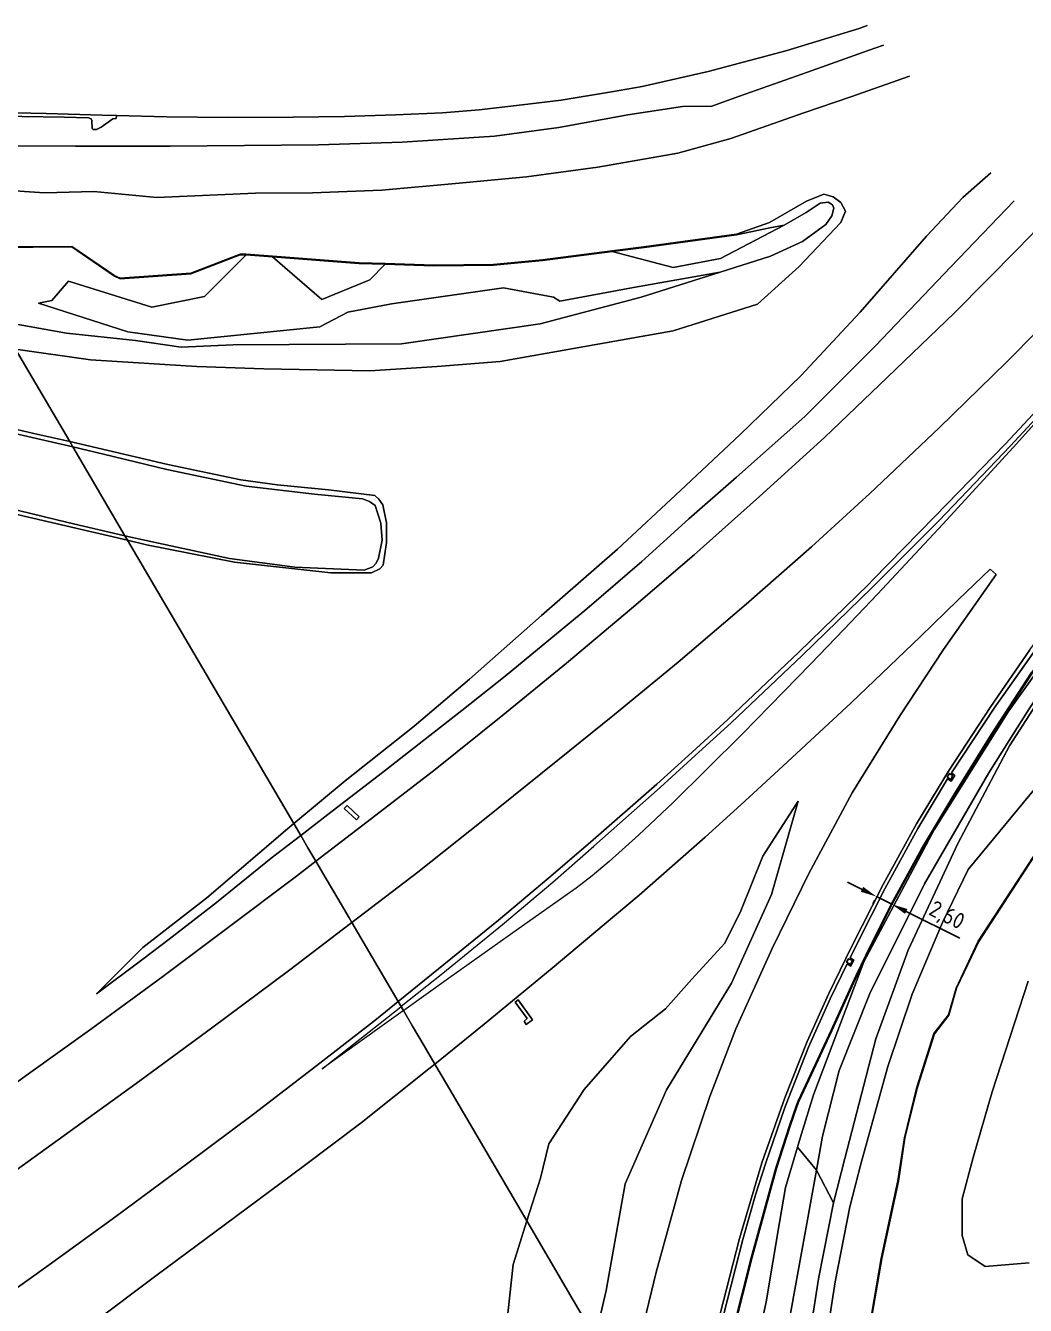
# Model space of a CAD drawing. Header units: metres. Extents: x 112942 to 118371, y 496117 to 499046.
# Drawn here: x 117988.9 to 118142.5, y 496621.1 to 496817.7 of the extents above; entities that cross this region are included whole.
import ezdxf

# ---------------------------------------------------------------- set-up
doc = ezdxf.new("R2010")
doc.units = ezdxf.units.M
for name, color, linetype, lineweight in [('B-WE-OG-TOPOKAART-G', 7, 'Continuous', 18), ('N-WE-KL-DATA_GLASVEZEL-G', 90, 'KL-GLASVEZEL-N', 35), ('N-WE-KL-DATA_GLASVEZEL-M', 7, 'Continuous', 18)]:
    doc.layers.add(name, color=color, linetype=linetype, lineweight=lineweight)
doc.styles.add('ISO', font='isocp.shx')
doc.linetypes.add('KL-GLASVEZEL-N', pattern='A,4,-1,[101,NLCS.SHX,S=0.5,R=0,X=0,Y=0],-1,4,-1,["G",Standard,S=1,R=0,X=-0.25,Y=-0.5],-1.5', length=12.5)
doc.dimstyles.new('ISO', dxfattribs={"dimtxt": 2.5, "dimasz": 2.5, "dimexe": 1.25, "dimexo": 0.625, "dimtad": 1, "dimtxsty": 'ISO', "dimcen": 2.5, "dimadec": 0, "dimazin": 0, "dimtfac": 1, "dimtmove": 0, "dimatfit": 3, "dimfxl": 0, "dimarcsym": 0})

# ---------------------------------------------------------------- blocks, each defined once
blk = doc.blocks.new('*D16')
at = {"layer": 'Defpoints', "color": 0, "transparency": 16777216}
for p in [(118119.65, 496683.88, 2.6), (118121.97, 496682.71, 2.6), (118121.97, 496682.71)]:
    blk.add_point(p, dxfattribs=at)
at = {"layer": 'N-WE-KL-DATA_GLASVEZEL-M', "color": 0, "lineweight": -2, "transparency": 16777216}
for p, q in [((118117.41, 496684.99), (118115.18, 496686.11)), ((118119.37, 496683.32), (118119.09, 496682.76)), ((118119.65, 496683.87), (118121.97, 496682.71)), ((118121.7, 496682.15), (118121.42, 496681.59)), ((118124.21, 496681.59), (118132.43, 496677.48))]:
    blk.add_line(p, q, dxfattribs=at)
at = {"layer": 'N-WE-KL-DATA_GLASVEZEL-M', "color": 0, "transparency": 16777216}
for points in [[(118117.6, 496685.37), (118117.23, 496684.62), (118119.65, 496683.87)], [(118124.4, 496681.96), (118124.02, 496681.22), (118121.97, 496682.71)]]:
    blk.add_solid(points, dxfattribs=at)
at = {"layer": 'N-WE-KL-DATA_GLASVEZEL-M', "color": 0, "transparency": 16777216, "insert": (118130.36, 496680.82), "char_height": 2.5, "attachment_point": 5, "rotation": 333.4095, "style": 'ISO'}
blk.add_mtext('2,60', dxfattribs=at)

msp = doc.modelspace()

# ---------------------------------------------------------------- linework, layer by layer
at = {"layer": 'B-WE-OG-TOPOKAART-G'}
for points, elevation in [([(118098.119, 496785.567), (118103.275, 496786.639), (118105.468, 496787.032), (118095.651, 496781.914), (118088.385, 496780.532), (118079.03, 496782.997), (118083.931, 496783.62), (118098.119, 496785.567)], -1.279), ([(117996.165, 496752.975), (118004.165, 496739.335), (117995.383, 496741.369), (117974.523, 496746.44), (117967.863, 496748.192), (117963.09, 496749.336), (117962.438, 496749.961), (117962.05, 496750.596), (117962.032, 496751.295), (117963.037, 496755.939), (117964.291, 496758.667), (117965.089, 496759.428), (117967.03, 496759.774), (117968.922, 496759.376), (117983.606, 496755.873), (117996.165, 496752.975)], -0.841), ([(118004.165, 496739.335), (117996.165, 496752.975), (118000.869, 496751.89), (118010.635, 496749.528), (118022.795, 496746.958), (118033.311, 496745.709), (118040.672, 496745.01), (118041.758, 496744.591), (118042.598, 496743.955), (118043.471, 496741.24), (118043.705, 496738.672), (118043.151, 496735.9), (118042.79, 496735.137), (118042.255, 496734.539), (118040.918, 496734.016), (118030.289, 496734.48), (118020.218, 496735.821), (118007.448, 496738.574), (118004.165, 496739.335)], -0.841)]:
    msp.add_lwpolyline(points, close=True, dxfattribs=dict(at, elevation=elevation))
for points in [[(117975.281, 496803.972, 1.285), (117994.828, 496803.657, 1.459), (117998.591, 496803.548, 1.459), (117999.002, 496803.375, 1.459), (117999.092, 496803.152, 1.459), (117999.164, 496801.923, 1.459), (117999.279, 496801.754, 1.459), (117999.819, 496801.763, 1.474), (118000.547, 496802.113, 1.48), (118002.308, 496803.416, 1.516), (118002.836, 496803.428, 1.516), (118002.898, 496803.925, 1.549), (118010.621, 496803.72, 1.5), (118020.074, 496803.62, 1.657), (118030.015, 496803.637, 1.755), (118037.904, 496803.745, 1.85), (118045.763, 496804.021, 1.954), (118052.968, 496804.33, 2.05), (118058.584, 496804.802, 2.114), (118065.199, 496805.567, 2.191), (118071.204, 496806.288, 2.307), (118078.947, 496807.531, 2.399), (118083.644, 496808.375, 2.486), (118093.77, 496810.652, 2.622), (118105.685, 496813.843, 2.771), (118116.976, 496817.282, 2.973), (118118.191, 496817.724, 2.994)], [(118118.191, 496817.724, 2.994), (118116.976, 496817.282, 2.973), (118105.685, 496813.843, 2.771), (118093.77, 496810.652, 2.622), (118083.644, 496808.375, 2.486), (118078.947, 496807.531, 2.399), (118071.204, 496806.288, 2.307), (118065.199, 496805.567, 2.191), (118058.584, 496804.802, 2.114), (118052.968, 496804.33, 2.05), (118045.763, 496804.021, 1.954), (118037.904, 496803.745, 1.85), (118030.015, 496803.637, 1.755), (118020.074, 496803.62, 1.657), (118010.621, 496803.72, 1.5), (118002.898, 496803.925, 1.549), (118000.703, 496803.981, 1.421), (117992.054, 496804.22, 1.334), (117982.537, 496804.399, 1.252)], [(117972.337, 496793.605, 0.146), (117969.02, 496799.26, 1.076), (117973.646, 496799.306, 1.135), (117996.572, 496799.177, 1.339), (118011.138, 496799.22, 1.429), (118033.929, 496799.423, 1.819), (118046.775, 496799.816, 1.963), (118060.954, 496800.747, 2.044), (118070.83, 496802.085, 2.17), (118081.452, 496803.995, 2.389), (118089.83, 496805.271, 2.557), (118094.337, 496805.332, 2.728), (118098.593, 496806.862, 2.674), (118109.053, 496810.565, 2.77), (118118.362, 496813.912, 2.947), (118120.721, 496814.709, 2.98)], [(118120.721, 496814.709, 2.98), (118118.362, 496813.912, 2.947), (118109.053, 496810.565, 2.77), (118098.593, 496806.862, 2.674), (118094.337, 496805.332, 2.728), (118089.83, 496805.271, 2.557), (118081.452, 496803.995, 2.389), (118070.83, 496802.085, 2.17), (118060.954, 496800.747, 2.044), (118046.775, 496799.816, 1.963), (118033.929, 496799.423, 1.819), (118011.138, 496799.22, 1.429), (117996.572, 496799.177, 1.339), (117973.646, 496799.306, 1.135)], [(118124.73, 496809.931, 0.332), (118115.714, 496806.763, 0.466), (118108.487, 496804.307, 0.454), (118097.253, 496800.378, 0.409), (118089.129, 496798.135, 0.223), (118076.845, 496795.971, 0.244), (118065.879, 496794.495, 0.175), (118054.974, 496793.44, 0.091), (118043.663, 496792.418, -0.019), (118033.001, 496792.005, -0.04), (118024.241, 496791.959, -0.229), (118009.06, 496791.286, -0.727), (117999.423, 496792.205, -0.346), (117991.836, 496792.006, -0.148), (117977.262, 496793, 0.04), (117972.337, 496793.605, 0.146)], [(117978.186, 496783.682, -0.823), (117972.337, 496793.605, 0.146), (117977.262, 496793, 0.04), (117991.836, 496792.006, -0.148), (117999.423, 496792.205, -0.346), (118009.06, 496791.286, -0.727), (118024.241, 496791.959, -0.229), (118033.001, 496792.005, -0.04), (118043.663, 496792.418, -0.019), (118054.974, 496793.44, 0.091), (118065.879, 496794.495, 0.175), (118076.845, 496795.971, 0.244), (118089.129, 496798.135, 0.223), (118097.253, 496800.378, 0.409), (118108.487, 496804.307, 0.454), (118115.714, 496806.763, 0.466), (118124.73, 496809.931, 0.332)], [(118002.898, 496803.925, 1.549), (118002.836, 496803.428, 1.516), (118002.308, 496803.416, 1.516), (118000.547, 496802.113, 1.48), (117999.819, 496801.763, 1.474), (117999.279, 496801.754, 1.459), (117999.164, 496801.923, 1.459), (117999.092, 496803.152, 1.459), (117999.002, 496803.375, 1.459), (117998.591, 496803.548, 1.459), (117994.828, 496803.657, 1.459), (117975.281, 496803.972, 1.285), (117970.834, 496803.985, 1.219), (117966.277, 496803.938, 1.158), (117965.919, 496804.549, 1.056), (117967.797, 496804.56, 1.074), (117974.548, 496804.552, 1.152), (117982.537, 496804.399, 1.252), (117992.054, 496804.22, 1.334), (118000.703, 496803.981, 1.421), (118002.898, 496803.925, 1.549)], [(118137.18, 496795.094, 0.029), (118132.912, 496791.295, -0.091), (118127.304, 496785.36, -0.088), (118117.136, 496773.705, -0.169), (118107.993, 496763.921, -0.181), (118098.699, 496754.875, -0.217), (118089.531, 496746.286, -0.295), (118079.841, 496737.288, -0.22), (118068.192, 496727.055, -0.214), (118057.106, 496717.268, -0.172), (118048.629, 496710.063, -0.175), (118038.031, 496701.652, -0.229), (118030.117, 496695.083, -0.264), (118004.58, 496738.626, -0.482), (118007.507, 496737.939, -0.487), (118021, 496735.243, -0.46), (118035.809, 496733.623, -0.46), (118042.043, 496733.632, -0.475), (118043.35, 496734.263, -0.46), (118043.846, 496734.827, -0.454), (118044.377, 496738.278, -0.463), (118044.334, 496741.309, -0.532), (118043.809, 496744.085, -0.598), (118043.181, 496744.961, -0.598), (118042.551, 496745.497, -0.598), (118035.448, 496746.373, -0.616), (118027.571, 496747.173, -0.607), (118021.996, 496747.907, -0.595), (118010.766, 496750.296, -0.622), (117995.688, 496753.788, -0.611), (117987.342, 496768.02, -0.727), (117998.892, 496766.386, -0.739), (118015.203, 496765.336, -0.598), (118025.518, 496764.967, -0.634), (118041.807, 496764.671, -0.649), (118052.161, 496765.317, -0.712), (118061.801, 496766.122, -0.817), (118088.414, 496770.842, -0.949), (118101.343, 496774.894, -0.721), (118107.736, 496780.705, -0.742), (118114.147, 496787.447, -0.616), (118114.863, 496789.208, -0.625), (118114.136, 496790.521, -0.58), (118112.982, 496791.39, -0.511), (118111.551, 496791.834, -0.397), (118108.9, 496790.719, -0.457), (118103.179, 496787.483, -0.712), (118098.105, 496785.666, -0.706), (118083.918, 496783.719, -0.776), (118079.017, 496783.096, -0.84), (118068.326, 496781.735, -0.837), (118060.787, 496780.992, -0.907), (118051.606, 496780.929, -0.79), (118044.166, 496781.155, -0.761), (118040.138, 496781.278, -0.851), (118026.871, 496782.282, -0.849), (118022.798, 496782.59, -0.875), (118021.856, 496782.617, -0.875), (118014.277, 496779.695, -1.038), (118003.465, 496778.893, -0.971), (118002.611, 496779.294, -0.974), (117996.028, 496783.802, -0.79), (117978.186, 496783.682, -0.823)], [(118030.117, 496695.083, -0.264), (118038.031, 496701.652, -0.229), (118048.629, 496710.063, -0.175), (118057.106, 496717.268, -0.172), (118068.192, 496727.055, -0.214), (118079.841, 496737.288, -0.22), (118089.531, 496746.286, -0.295), (118098.699, 496754.875, -0.217), (118107.993, 496763.921, -0.181), (118117.136, 496773.705, -0.169), (118127.304, 496785.36, -0.088), (118132.912, 496791.295, -0.091), (118137.18, 496795.094, 0.029)], [(117984.838, 496772.289, -1.279), (117995.217, 496770.46, -1.279), (118005.82, 496769.319, -1.279), (118012.821, 496768.291, -1.279), (118020.782, 496768.678, -1.279), (118046.656, 496768.844, -1.279), (118067.954, 496771.87, -1.279), (118083.494, 496775.966, -1.279), (118095.6, 496779.818, -1.279), (118103.376, 496782.292, -1.279), (118108.287, 496784.52, -1.279), (118110.186, 496785.942, -1.279), (118111.842, 496787.159, -1.279), (118112.759, 496788.488, -1.279), (118113.062, 496789.651, -1.279), (118112.857, 496790.176, -1.279), (118112.493, 496790.412, -1.279), (118112.231, 496790.598, -1.279), (118111.008, 496790.452, -1.279), (118108.819, 496788.998, -1.279), (118105.468, 496787.032, -1.279), (118103.275, 496786.639, -1.279), (118098.119, 496785.567, -1.279), (118098.105, 496785.666, -0.706), (118103.179, 496787.483, -0.712), (118108.9, 496790.719, -0.457), (118111.551, 496791.834, -0.397), (118112.982, 496791.39, -0.511), (118114.136, 496790.521, -0.58), (118114.863, 496789.208, -0.625), (118114.147, 496787.447, -0.616), (118107.736, 496780.705, -0.742), (118101.343, 496774.894, -0.721), (118088.414, 496770.842, -0.949), (118061.801, 496766.122, -0.817), (118052.161, 496765.317, -0.712), (118041.807, 496764.671, -0.649), (118025.518, 496764.967, -0.634), (118015.203, 496765.336, -0.598), (117998.892, 496766.386, -0.739), (117987.342, 496768.02, -0.727)], [(118079.03, 496782.997, -1.279), (118088.385, 496780.532, -1.279), (118095.651, 496781.914, -1.279), (118105.468, 496787.032, -1.279), (118108.819, 496788.998, -1.279), (118111.008, 496790.452, -1.279), (118112.231, 496790.598, -1.279), (118112.493, 496790.412, -1.279), (118112.857, 496790.176, -1.279), (118113.062, 496789.651, -1.279), (118112.759, 496788.488, -1.279), (118111.842, 496787.159, -1.279), (118110.186, 496785.942, -1.279), (118108.287, 496784.52, -1.279), (118103.376, 496782.292, -1.279), (118095.6, 496779.818, -1.279), (118082.307, 496777.472, -1.279), (118070.996, 496775.382, -1.279), (118070.037, 496775.987, -1.279), (118062.35, 496777.416, -1.279), (118045.152, 496774.971, -1.279), (118038.434, 496773.674, -1.279), (118034.134, 496771.429, -1.279), (118013.841, 496769.36, -1.278), (118004.629, 496770.663, -1.278), (117990.922, 496775.094, -1.278), (117992.932, 496775.487, -1.279), (117995.522, 496778.431, -1.278), (118008.318, 496774.468, -1.278), (118016.405, 496776.07, -1.278), (118022.793, 496782.49, -1.279), (118026.863, 496782.182, -1.279), (118034.408, 496775.612, -1.278), (118041.788, 496778.634, -1.278), (118044.163, 496781.055, -1.279), (118051.605, 496780.829, -1.279), (118060.792, 496780.892, -1.279), (118068.337, 496781.636, -1.279), (118079.03, 496782.997, -1.279)], [(118140.808, 496790.77, 2.53), (118131.056, 496780.651, 2.365), (118119.498, 496768.527, 2.083), (118108.61, 496757.651, 1.96), (118098.134, 496748.316, 1.798), (118090.793, 496741.927, 1.657), (118083.607, 496735.392, 1.486), (118075.157, 496728.08, 1.189), (118062.576, 496717.73, 0.985), (118055.943, 496712.456, 0.823), (118043.723, 496702.953, 0.61), (118035.322, 496696.504, 0.58), (118031.175, 496693.279, 0.491), (118030.117, 496695.083, -0.264)], [(118144.364, 496786.532, 2.731), (118141.426, 496783.452, 2.658), (118131.603, 496773.57, 2.423), (118121.3, 496763.623, 2.21), (118111.644, 496754.425, 2.051), (118101.649, 496745.335, 1.863), (118091.621, 496736.409, 1.663), (118081.974, 496728.158, 1.482), (118071.993, 496719.747, 1.348), (118062.241, 496711.775, 1.185), (118051.843, 496703.409, 1.046), (118041.369, 496695.354, 0.904), (118033.511, 496689.295, 0.824), (118032.281, 496691.394, 0.201), (118031.175, 496693.279, 0.491), (118035.322, 496696.504, 0.58), (118043.723, 496702.953, 0.61), (118055.943, 496712.456, 0.823), (118062.576, 496717.73, 0.985), (118075.157, 496728.08, 1.189), (118083.607, 496735.392, 1.486), (118090.793, 496741.927, 1.657), (118098.134, 496748.316, 1.798), (118108.61, 496757.651, 1.96), (118119.498, 496768.527, 2.083), (118131.056, 496780.651, 2.365), (118140.808, 496790.77, 2.53)], [(117978.186, 496783.682, -0.823), (117996.028, 496783.802, -0.79), (118002.611, 496779.294, -0.974), (118003.465, 496778.893, -0.971), (118014.277, 496779.695, -1.038), (118021.856, 496782.617, -0.875), (118022.798, 496782.59, -0.875), (118026.871, 496782.282, -0.849), (118040.138, 496781.278, -0.851), (118044.166, 496781.155, -0.761), (118051.606, 496780.929, -0.79), (118060.787, 496780.992, -0.907), (118068.326, 496781.735, -0.837), (118079.017, 496783.096, -0.84), (118083.918, 496783.719, -0.776), (118098.105, 496785.666, -0.706), (118098.119, 496785.567, -1.279), (118083.931, 496783.62, -1.279), (118079.03, 496782.997, -1.279), (118068.337, 496781.636, -1.279), (118060.792, 496780.892, -1.279), (118051.605, 496780.829, -1.279), (118044.163, 496781.055, -1.279), (118040.133, 496781.178, -1.279), (118026.863, 496782.182, -1.279), (118022.793, 496782.49, -1.279), (118021.873, 496782.516, -1.279), (118014.299, 496779.596, -1.279), (118003.446, 496778.791, -1.279), (118002.561, 496779.207, -1.279), (117995.997, 496783.702, -1.279), (117978.186, 496783.582, -1.279)], [(118149.322, 496775.829, 3.272), (118139.613, 496765.991, 3.041), (118129.284, 496755.892, 2.79), (118118.635, 496745.802, 2.559), (118109.64, 496737.626, 2.384), (118099.636, 496728.83, 2.205), (118089.167, 496719.882, 2.021), (118079.401, 496711.882, 1.898), (118070.664, 496704.826, 1.748), (118059.177, 496695.59, 1.581), (118049.162, 496687.635, 1.462), (118039.03, 496679.884, 1.343), (118038.601, 496680.617, 1.3), (118036.864, 496683.578, 1.109), (118035.084, 496686.614, 0.959), (118033.511, 496689.295, 0.824), (118041.369, 496695.354, 0.904), (118051.843, 496703.409, 1.046), (118062.241, 496711.775, 1.185), (118071.993, 496719.747, 1.348), (118081.974, 496728.158, 1.482), (118091.621, 496736.409, 1.663), (118101.649, 496745.335, 1.863), (118111.644, 496754.425, 2.051), (118121.3, 496763.623, 2.21), (118131.603, 496773.57, 2.423), (118141.426, 496783.452, 2.658), (118144.364, 496786.532, 2.731)], [(117978.186, 496783.582, -1.279), (117995.997, 496783.702, -1.279), (118002.561, 496779.207, -1.279), (118003.446, 496778.791, -1.279), (118014.299, 496779.596, -1.279), (118021.873, 496782.516, -1.279), (118022.793, 496782.49, -1.279), (118016.405, 496776.07, -1.278), (118008.318, 496774.468, -1.278), (117995.522, 496778.431, -1.278), (117992.932, 496775.487, -1.279), (117990.922, 496775.094, -1.278), (118004.629, 496770.663, -1.278), (118013.841, 496769.36, -1.278), (118034.134, 496771.429, -1.279), (118038.434, 496773.674, -1.279), (118045.152, 496774.971, -1.279), (118062.35, 496777.416, -1.279), (118070.037, 496775.987, -1.279), (118070.996, 496775.382, -1.279), (118082.307, 496777.472, -1.279), (118095.6, 496779.818, -1.279), (118083.494, 496775.966, -1.279), (118067.954, 496771.87, -1.279), (118046.656, 496768.844, -1.279), (118020.782, 496768.678, -1.279), (118012.821, 496768.291, -1.279), (118005.82, 496769.319, -1.279), (117995.217, 496770.46, -1.279), (117984.838, 496772.289, -1.279)], [(118044.163, 496781.055, -1.279), (118041.788, 496778.634, -1.278), (118034.408, 496775.612, -1.278), (118026.863, 496782.182, -1.279), (118040.133, 496781.178, -1.279), (118044.163, 496781.055, -1.279)], [(118152.003, 496766.928, 2.836), (118139.442, 496753.469, 2.541), (118128.587, 496742.278, 2.305), (118119.05, 496732.531, 2.115), (118118.412, 496731.856, 2.111), (118107.764, 496721.473, 1.877), (118096.805, 496711.103, 1.675), (118091.342, 496706.051, 1.595), (118085.907, 496701.155, 1.535), (118075.676, 496692.259, 1.404), (118069.287, 496686.761, 1.319), (118061.555, 496680.259, 1.227), (118052.369, 496672.789, 1.115), (118046.151, 496667.743, 1.045), (118039.03, 496679.884, 1.343), (118049.162, 496687.635, 1.462), (118059.177, 496695.59, 1.581), (118070.664, 496704.826, 1.748), (118079.401, 496711.882, 1.898), (118089.167, 496719.882, 2.021), (118099.636, 496728.83, 2.205), (118109.64, 496737.626, 2.384), (118118.635, 496745.802, 2.559), (118129.284, 496755.892, 2.79), (118139.613, 496765.991, 3.041), (118149.322, 496775.829, 3.272)], [(118046.634, 496667.017, 1.075), (118053.013, 496672.11, 1.156), (118062.173, 496679.594, 1.267), (118069.919, 496686.102, 1.365), (118076.227, 496691.627, 1.444), (118086.392, 496700.616, 1.562), (118091.804, 496705.547, 1.623), (118097.3, 496710.602, 1.708), (118108.292, 496720.985, 1.917), (118118.915, 496731.299, 2.141), (118119.67, 496732.082, 2.168), (118129.192, 496741.623, 2.357), (118140.207, 496753.134, 2.585), (118152.562, 496766.454, 2.887), (118157.048, 496771.416, 2.996), (118157.048, 496771.416, 2.996)], [(118157.127, 496771.322, 3.002), (118152.739, 496766.32, 2.898), (118140.657, 496752.88, 2.609), (118129.852, 496741.097, 2.409), (118120.496, 496731.104, 2.233), (118119.773, 496730.343, 2.212), (118114.614, 496724.896, 2.112), (118109.561, 496719.629, 2.016), (118099.055, 496708.875, 1.858), (118093.592, 496703.457, 1.781), (118088.411, 496698.345, 1.716), (118083.082, 496693.323, 1.658), (118078.58, 496689.268, 1.603), (118075.933, 496687.044, 1.563), (118073.513, 496685.188, 1.526), (118071.62, 496683.818, 1.483), (118063.423, 496678.039, 1.361), (118053.873, 496671.269, 1.211), (118047.01, 496666.376, 1.116), (118046.634, 496667.017, 1.075)], [(117987.342, 496768.02, -0.727), (117995.688, 496753.788, -0.611), (117990.188, 496755.062, -0.607), (117970.128, 496759.76, -0.67)], [(118082.446, 496612.374, 2.219), (118085.798, 496626.153, 2.254), (118089.681, 496640.231, 2.239), (118094.049, 496653.153, 2.193), (118098.035, 496663.572, 2.137), (118103.634, 496675.915, 2.092), (118109.264, 496687.401, 2.088), (118115.907, 496699.815, 2.166), (118123.216, 496711.659, 2.275), (118129.93, 496721.862, 2.396), (118138.011, 496733.37, 2.624), (118137.094, 496734.196, 2.671), (118132.207, 496729.472, 2.597), (118126.373, 496723.859, 2.524), (118115.73, 496713.663, 2.321), (118104.601, 496703.283, 2.108), (118098.814, 496697.953, 2.074), (118093.315, 496692.988, 1.986), (118083.189, 496684.121, 1.86), (118076.225, 496678.265, 1.756), (118069.826, 496672.899, 1.679), (118059.371, 496664.283, 1.544), (118051.79, 496658.127, 1.445), (118050.154, 496660.917, 1.338), (118048.369, 496663.96, 1.21), (118046.969, 496666.347, 1.116), (118046.595, 496666.986, 1.075), (118046.151, 496667.743, 1.045), (118052.369, 496672.789, 1.115), (118061.555, 496680.259, 1.227), (118069.287, 496686.761, 1.319), (118075.676, 496692.259, 1.404), (118085.907, 496701.155, 1.535), (118091.342, 496706.051, 1.595), (118096.805, 496711.103, 1.675), (118107.764, 496721.473, 1.877), (118118.412, 496731.856, 2.111), (118119.05, 496732.531, 2.115), (118128.587, 496742.278, 2.305), (118139.442, 496753.469, 2.541), (118152.003, 496766.928, 2.836)], [(117970.128, 496759.76, -0.67), (117990.188, 496755.062, -0.607), (117995.688, 496753.788, -0.611), (117996.165, 496752.975, -0.841), (117983.606, 496755.873, -0.841)], [(118090.191, 496592.65, 1.865), (118089.786, 496593.341, 1.922), (118090.111, 496594.972, 1.913), (118092.583, 496606.679, 1.844), (118095.623, 496619.759, 1.808), (118098.596, 496631.34, 1.768), (118102.034, 496642.959, 1.704), (118105.555, 496652.968, 1.643), (118108.975, 496661.633, 1.587), (118112.306, 496668.969, 1.556), (118115.817, 496676.149, 1.552), (118120.669, 496685.72, 1.567), (118125.766, 496695.072, 1.681), (118130.707, 496703.163, 1.767), (118137.189, 496713.081, 1.966), (118143.215, 496721.778, 2.195), (118146.617, 496726.423, 2.327), (118152.847, 496734.614, 2.62), (118160.299, 496744.044, 2.945), (118167.996, 496753.548, 3.291), (118170.001, 496755.979, 3.369)], [(117995.688, 496753.788, -0.611), (118010.766, 496750.296, -0.622), (118021.996, 496747.907, -0.595), (118027.571, 496747.173, -0.607), (118035.448, 496746.373, -0.616), (118042.551, 496745.497, -0.598), (118043.181, 496744.961, -0.598), (118043.809, 496744.085, -0.598), (118044.334, 496741.309, -0.532), (118044.377, 496738.278, -0.463), (118043.846, 496734.827, -0.454), (118043.35, 496734.263, -0.46), (118042.043, 496733.632, -0.475), (118035.809, 496733.623, -0.46), (118021, 496735.243, -0.46), (118007.507, 496737.939, -0.487), (118004.58, 496738.626, -0.482), (118004.165, 496739.335, -0.841), (118007.448, 496738.574, -0.841), (118020.218, 496735.821, -0.841), (118030.289, 496734.48, -0.841), (118040.918, 496734.016, -0.841), (118042.255, 496734.539, -0.841), (118042.79, 496735.137, -0.841), (118043.151, 496735.9, -0.841), (118043.705, 496738.672, -0.841), (118043.471, 496741.24, -0.841), (118042.598, 496743.955, -0.841), (118041.758, 496744.591, -0.841), (118040.672, 496745.01, -0.841), (118033.311, 496745.709, -0.841), (118022.795, 496746.958, -0.841), (118010.635, 496749.528, -0.841), (118000.869, 496751.89, -0.841), (117996.165, 496752.975, -0.841), (117995.688, 496753.788, -0.611)], [(118173.837, 496751.408, 1.452), (118169.501, 496746.148, 1.304), (118161.136, 496736.506, 1.019), (118154.406, 496728.12, 0.837), (118147.802, 496719.81, 0.61), (118143.095, 496712.732, 0.277), (118139.994, 496707.845, 0.103), (118136.906, 496702.916, 0.047), (118127.011, 496685.855, -0.057), (118118.635, 496669.009, -0.097), (118113.919, 496657.17, 0.053), (118111.355, 496647.08, -0.083), (118110.405, 496641.831, -0.1), (118107.511, 496645.357, 1.208), (118107.929, 496646.766, 1.35), (118109.963, 496653.436, 1.363), (118117.715, 496673.845, 1.247), (118128.506, 496694.148, 1.407), (118139.858, 496712.255, 1.7), (118151.029, 496727.872, 2.013), (118161.34, 496741.146, 2.687), (118171.747, 496753.898, 3.099)], [(118174.127, 496751.062, 1.406), (118167.847, 496743.441, 1.23), (118156.476, 496730.028, 0.827), (118148.036, 496719.46, 0.483), (118140.054, 496707.046, 0.057), (118132.109, 496692.042, -0.057), (118124.512, 496675.622, -0.033), (118119.556, 496662, -0.027), (118114.785, 496643.609, -0.33), (118113.023, 496636.801, -0.357), (118110.405, 496641.831, -0.1), (118111.355, 496647.08, -0.083), (118113.919, 496657.17, 0.053), (118118.635, 496669.009, -0.097), (118127.011, 496685.855, -0.057), (118136.906, 496702.916, 0.047), (118139.994, 496707.845, 0.103), (118143.095, 496712.732, 0.277), (118147.802, 496719.81, 0.61), (118154.406, 496728.12, 0.837), (118161.136, 496736.506, 1.019), (118169.501, 496746.148, 1.304), (118173.837, 496751.408, 1.452)], [(117974.523, 496746.44, -0.841), (117995.383, 496741.369, -0.841), (118004.165, 496739.335, -0.841), (118004.58, 496738.626, -0.482)], [(117987.148, 496742.718, -0.451), (118004.58, 496738.626, -0.482), (118030.117, 496695.083, -0.264), (118029.161, 496694.29, -0.268), (118016.737, 496683.69, -0.235), (118006.943, 496676.064, -0.109), (117999.8, 496668.939, 0.163), (118006.918, 496674.263, 0.253), (118010.948, 496677.31, 0.268), (118018.243, 496682.947, 0.355), (118026.664, 496689.772, 0.394), (118031.175, 496693.279, 0.491), (118032.281, 496691.394, 0.201), (118033.511, 496689.295, 0.824), (118030.524, 496686.992, 0.793), (118019.633, 496678.808, 0.66), (118009.975, 496671.598, 0.54), (117999.08, 496663.631, 0.427), (117989.374, 496656.645, 0.368), (117980.198, 496650.054, 0.351)], [(118004.58, 496738.626, -0.482), (117987.148, 496742.718, -0.451)], [(118103.764, 496569.504, -0.683), (118105.416, 496578.728, -0.707), (118107.48, 496589.758, -0.7), (118109.209, 496600.179, -0.663), (118111.236, 496611.474, -0.527), (118113.278, 496624.682, -0.46), (118115.559, 496636.223, -0.357), (118117.302, 496642.957, -0.33), (118121.391, 496657.747, -0.16), (118125.125, 496668.887, -0.173), (118129.767, 496679.914, -0.183), (118133.737, 496688.018, -0.153), (118145.13, 496701.878, -0.22), (118152.102, 496710.082, -0.39), (118163.015, 496722.615, -0.43), (118176.576, 496737.252, -0.41), (118181.408, 496742.386, -0.455)], [(118184.099, 496739.179, -1.106), (118182.277, 496737.209, -1.103), (118168.957, 496722.629, -1.17), (118163.783, 496716.638, -1.176), (118153.906, 496703.82, -1.176), (118143.736, 496690.054, -1.108), (118135.265, 496677.044, -1.106), (118131.851, 496669.818, -1.12), (118130.682, 496665.721, -1.12), (118128.453, 496662.836, -0.996), (118125.818, 496654.605, -0.943), (118123.917, 496646.819, -0.994), (118122.908, 496640.172, -1.097), (118120.348, 496628.269, -1.005), (118117.103, 496609.368, -1.024), (118114.83, 496596.043, -1.103), (118114.618, 496591.337, -1.26), (118113.081, 496585.4, -1.122), (118110.788, 496572.154, -1.131), (118109.129, 496565.646, -1.01), (118108.548, 496561.349, -1.022), (118103.764, 496569.504, -0.683)], [(118108.548, 496561.349, -1.022), (118109.129, 496565.646, -1.01), (118110.788, 496572.154, -1.131), (118113.081, 496585.4, -1.122), (118114.618, 496591.337, -1.26), (118114.83, 496596.043, -1.103), (118117.103, 496609.368, -1.024), (118120.348, 496628.269, -1.005), (118122.908, 496640.172, -1.097), (118123.917, 496646.819, -0.994), (118125.818, 496654.605, -0.943), (118128.453, 496662.836, -0.996), (118130.682, 496665.721, -1.12), (118131.851, 496669.818, -1.12), (118135.265, 496677.044, -1.106), (118143.736, 496690.054, -1.108), (118153.906, 496703.82, -1.176), (118163.783, 496716.638, -1.176), (118168.957, 496722.629, -1.17), (118182.277, 496737.209, -1.103), (118184.099, 496739.179, -1.106)], [(118184.163, 496739.102, -1.335), (118182.35, 496737.141, -1.335), (118169.032, 496722.563, -1.335), (118163.861, 496716.575, -1.335), (118153.986, 496703.759, -1.335), (118143.818, 496689.997, -1.335), (118135.352, 496676.995, -1.335), (118131.945, 496669.782, -1.335), (118130.773, 496665.675, -1.335), (118128.543, 496662.788, -1.335), (118125.914, 496654.578, -1.335), (118124.015, 496646.8, -1.335), (118123.007, 496640.154, -1.335), (118120.446, 496628.251, -1.335), (118117.201, 496609.351, -1.335), (118114.929, 496596.032, -1.335), (118114.718, 496591.323, -1.335), (118113.179, 496585.379, -1.335), (118110.886, 496572.133, -1.335), (118109.227, 496565.626, -1.335), (118108.624, 496561.219, -1.335), (118108.548, 496561.349, -1.022)], [(118108.624, 496561.219, -1.335), (118109.227, 496565.626, -1.335), (118110.886, 496572.133, -1.335), (118113.179, 496585.379, -1.335), (118114.718, 496591.323, -1.335), (118114.929, 496596.032, -1.335), (118117.201, 496609.351, -1.335), (118120.446, 496628.251, -1.335), (118123.007, 496640.154, -1.335), (118124.015, 496646.8, -1.335), (118125.914, 496654.578, -1.335), (118128.543, 496662.788, -1.335), (118130.773, 496665.675, -1.335), (118131.945, 496669.782, -1.335), (118135.352, 496676.995, -1.335), (118143.818, 496689.997, -1.335), (118153.986, 496703.759, -1.335), (118163.861, 496716.575, -1.335), (118169.032, 496722.563, -1.335), (118182.35, 496737.141, -1.335), (118184.163, 496739.102, -1.335)], [(118076.441, 496616.095, 2.203), (118078.111, 496623.352, 2.09), (118081.004, 496639.746, 2.033), (118087.375, 496654.179, 1.988), (118097.351, 496670.588, 1.91), (118103.516, 496684.183, 2), (118107.62, 496698.526, 2.006), (118102.16, 496690.077, 1.781), (118098.774, 496681.676, 1.694), (118096.345, 496676.698, 1.628), (118091.266, 496671.176, 1.484), (118087.212, 496666.611, 1.424), (118081.836, 496662.383, 1.358), (118074.714, 496654.243, 0.986), (118069.313, 496645.889, 0.926), (118067.993, 496640.595, 0.839), (118065.919, 496634.035, 0.864), (118053.575, 496655.084, 0.447), (118051.79, 496658.127, 1.445), (118059.371, 496664.283, 1.544), (118069.826, 496672.899, 1.679), (118076.225, 496678.265, 1.756), (118083.189, 496684.121, 1.86), (118093.315, 496692.988, 1.986), (118098.814, 496697.953, 2.074), (118104.601, 496703.283, 2.108), (118115.73, 496713.663, 2.321), (118126.373, 496723.859, 2.524), (118132.207, 496729.472, 2.597), (118137.094, 496734.196, 2.671), (118138.011, 496733.37, 2.624), (118129.93, 496721.862, 2.396), (118123.216, 496711.659, 2.275), (118115.907, 496699.815, 2.166), (118109.264, 496687.401, 2.088), (118103.634, 496675.915, 2.092), (118098.035, 496663.572, 2.137), (118094.049, 496653.153, 2.193), (118089.681, 496640.231, 2.239), (118085.798, 496626.153, 2.254), (118082.446, 496612.374, 2.219)], [(118151.029, 496727.872, 2.013), (118139.858, 496712.255, 1.7), (118128.506, 496694.148, 1.407), (118117.715, 496673.845, 1.247), (118109.963, 496653.436, 1.363), (118107.929, 496646.766, 1.35), (118107.511, 496645.357, 1.208), (118105.673, 496639.169, 1.213), (118104.74, 496633.779, 1.18), (118102.701, 496621.583, 1.1), (118099.021, 496604.34, 1.187)], [(118096.116, 496619.541, 1.738), (118099.101, 496631.162, 1.673), (118101.062, 496638.061, 1.626), (118102.628, 496642.98, 1.624), (118105.484, 496651.32, 1.57), (118106.094, 496652.89, 1.557), (118109.179, 496660.73, 1.501), (118112.526, 496668.14, 1.499), (118115.122, 496673.543, 1.46), (118115.716, 496673.193, 1.46), (118116.145, 496674.132, 1.441), (118115.597, 496674.444, 1.49), (118116.838, 496676.985, 1.489), (118120.924, 496685.077, 1.504), (118125.97, 496694.351, 1.608), (118130.557, 496701.976, 1.674), (118131.121, 496701.631, 1.638), (118131.691, 496702.493, 1.644), (118131.134, 496702.882, 1.658), (118137.693, 496712.819, 1.912), (118146.707, 496725.573, 2.241)], [(118146.707, 496725.573, 2.241), (118137.693, 496712.819, 1.912), (118131.134, 496702.882, 1.658), (118131.691, 496702.493, 1.644), (118131.121, 496701.631, 1.638), (118130.557, 496701.976, 1.674), (118125.97, 496694.351, 1.608), (118120.924, 496685.077, 1.504), (118116.838, 496676.985, 1.489), (118115.597, 496674.444, 1.49), (118116.145, 496674.132, 1.441), (118115.716, 496673.193, 1.46), (118115.122, 496673.543, 1.46), (118112.526, 496668.14, 1.499), (118109.179, 496660.73, 1.501), (118106.094, 496652.89, 1.557), (118105.484, 496651.32, 1.57), (118102.628, 496642.98, 1.624), (118101.062, 496638.061, 1.626), (118099.101, 496631.162, 1.673), (118096.116, 496619.541, 1.738)], [(118143.215, 496721.778, 2.195), (118137.189, 496713.081, 1.966), (118130.707, 496703.163, 1.767), (118125.766, 496695.072, 1.681), (118120.669, 496685.72, 1.567), (118115.817, 496676.149, 1.552), (118112.306, 496668.969, 1.556), (118108.975, 496661.633, 1.587), (118105.555, 496652.968, 1.643), (118102.034, 496642.959, 1.704), (118098.596, 496631.34, 1.768), (118095.623, 496619.759, 1.808)], [(118108.671, 496611.902, -0.527), (118110.717, 496625.133, -0.46), (118113.023, 496636.801, -0.357), (118114.785, 496643.609, -0.33), (118119.556, 496662, -0.027), (118124.512, 496675.622, -0.033), (118132.109, 496692.042, -0.057), (118140.054, 496707.046, 0.057), (118148.036, 496719.46, 0.483)], [(118145.13, 496701.878, -0.22), (118133.737, 496688.018, -0.153), (118129.767, 496679.914, -0.183), (118125.125, 496668.887, -0.173), (118121.391, 496657.747, -0.16), (118117.302, 496642.957, -0.33), (118115.559, 496636.223, -0.357), (118113.278, 496624.682, -0.46), (118111.236, 496611.474, -0.527)], [(118130.518, 496702.245, 1.672), (118131.042, 496701.892, 1.658), (118131.31, 496702.477, 1.667), (118130.861, 496702.78, 1.683), (118130.518, 496702.245, 1.672)], [(118130.518, 496702.245, 1.672), (118130.861, 496702.78, 1.683), (118131.31, 496702.477, 1.667), (118131.042, 496701.892, 1.658), (118130.518, 496702.245, 1.672)], [(118039.73, 496695.651, 0.664), (118040.168, 496696.135, 0.625), (118038.299, 496697.899, 0.625), (118037.852, 496697.43, 0.625), (118039.73, 496695.651, 0.664)], [(118039.73, 496695.651, 0.664), (118037.852, 496697.43, 0.625), (118038.299, 496697.899, 0.625), (118040.168, 496696.135, 0.625), (118039.73, 496695.651, 0.664)], [(118065.919, 496634.035, 0.864), (118067.993, 496640.595, 0.839), (118069.313, 496645.889, 0.926), (118074.714, 496654.243, 0.986), (118081.836, 496662.383, 1.358), (118087.212, 496666.611, 1.424), (118091.266, 496671.176, 1.484), (118096.345, 496676.698, 1.628), (118098.774, 496681.676, 1.694), (118102.16, 496690.077, 1.781), (118107.62, 496698.526, 2.006), (118103.516, 496684.183, 2), (118097.351, 496670.588, 1.91), (118087.375, 496654.179, 1.988), (118081.004, 496639.746, 2.033), (118078.111, 496623.352, 2.09), (118076.441, 496616.095, 2.203), (118065.919, 496634.035, 0.864)], [(118031.175, 496693.279, 0.491), (118026.664, 496689.772, 0.394), (118018.243, 496682.947, 0.355), (118010.948, 496677.31, 0.268), (118006.918, 496674.263, 0.253), (117999.8, 496668.939, 0.163), (118006.943, 496676.064, -0.109), (118016.737, 496683.69, -0.235), (118029.161, 496694.29, -0.268), (118030.117, 496695.083, -0.264), (118031.175, 496693.279, 0.491)], [(117980.198, 496650.054, 0.351), (117989.374, 496656.645, 0.368), (117999.08, 496663.631, 0.427), (118009.975, 496671.598, 0.54), (118019.633, 496678.808, 0.66), (118030.524, 496686.992, 0.793), (118033.511, 496689.295, 0.824), (118035.084, 496686.614, 0.959), (118036.864, 496683.578, 1.109), (118038.601, 496680.617, 1.3), (118039.03, 496679.884, 1.343)], [(117975.274, 496633.088, 0.602), (117989.318, 496643.175, 0.689), (118005.879, 496655.129, 0.89), (118017.496, 496663.641, 1.067), (118029.488, 496672.596, 1.22), (118037.571, 496678.768, 1.326), (118039.03, 496679.884, 1.343), (118046.151, 496667.743, 1.045)], [(118039.03, 496679.884, 1.343), (118037.571, 496678.768, 1.326), (118029.488, 496672.596, 1.22), (118017.496, 496663.641, 1.067), (118005.879, 496655.129, 0.89), (117989.318, 496643.175, 0.689), (117975.274, 496633.088, 0.602)], [(118115.041, 496673.775, 1.47), (118115.621, 496673.49, 1.456), (118115.944, 496674.043, 1.47), (118115.352, 496674.314, 1.493), (118115.041, 496673.775, 1.47)], [(118115.041, 496673.775, 1.47), (118115.352, 496674.314, 1.493), (118115.944, 496674.043, 1.47), (118115.621, 496673.49, 1.456), (118115.041, 496673.775, 1.47)], [(118143.086, 496627.607, -1.427), (118136.322, 496627.055, -1.43), (118133.671, 496628.811, -1.437), (118132.778, 496631.794, -1.437), (118132.796, 496637.446, -1.4), (118134.467, 496643.759, -1.41), (118137.422, 496653.867, -1.407), (118142.956, 496670.898, -1.39)], [(118142.956, 496670.898, -1.39), (118137.422, 496653.867, -1.407), (118134.467, 496643.759, -1.41), (118132.796, 496637.446, -1.4), (118132.778, 496631.794, -1.437)], [(118046.151, 496667.743, 1.045), (118042.806, 496665.028, 1.007), (118033.633, 496657.919, 0.905), (118023.93, 496650.445, 0.807), (118013.839, 496642.892, 0.7), (118002.761, 496634.734, 0.581), (117992.538, 496627.29, 0.475), (117986.026, 496622.624, 0.38)], [(117986.026, 496622.624, 0.38), (117992.538, 496627.29, 0.475), (118002.761, 496634.734, 0.581), (118013.839, 496642.892, 0.7), (118023.93, 496650.445, 0.807), (118033.633, 496657.919, 0.905), (118042.806, 496665.028, 1.007), (118046.151, 496667.743, 1.045), (118046.595, 496666.986, 1.075), (118046.969, 496666.347, 1.116), (118048.369, 496663.96, 1.21), (118050.154, 496660.917, 1.338), (118051.79, 496658.127, 1.445)], [(118064.578, 496668.004, 1.559), (118064.137, 496667.636, 1.535), (118065.947, 496665.137, 1.514), (118065.489, 496664.755, 1.442), (118065.84, 496664.221, 1.442), (118066.794, 496664.958, 1.418), (118064.578, 496668.004, 1.559)], [(118064.578, 496668.004, 1.559), (118066.794, 496664.958, 1.418), (118065.84, 496664.221, 1.442), (118065.489, 496664.755, 1.442), (118065.947, 496665.137, 1.514), (118064.137, 496667.636, 1.535), (118064.578, 496668.004, 1.559)], [(118034.47, 496657.389, 0.945), (118043.375, 496664.415, 1.034), (118046.555, 496666.954, 1.075), (118046.928, 496666.318, 1.116), (118043.681, 496664.003, 1.071), (118034.47, 496657.389, 0.945)], [(118051.79, 496658.127, 1.445), (118050.884, 496657.391, 1.433), (118040.451, 496649.102, 1.293), (118031.562, 496642.403, 1.181), (118019.626, 496633.533, 1.021), (118009.128, 496625.728, 0.868), (117999.059, 496618.183, 0.733), (117993.263, 496613.674, 0.641), (117992.984, 496613.443, 0.649), (117992.896, 496613.27, 0.634), (117992.872, 496613.117, 0.644), (117993.329, 496611.071, 0.543), (117993.411, 496610.764, 0.546), (117993.485, 496610.644, 0.546), (117993.632, 496610.536, 0.538), (117995.279, 496602.247, 0.195), (117990.665, 496601.021, 0.168), (117986.152, 496599.658, 0.171)], [(117999.059, 496618.183, 0.733), (118009.128, 496625.728, 0.868), (118019.626, 496633.533, 1.021), (118031.562, 496642.403, 1.181), (118040.451, 496649.102, 1.293), (118050.884, 496657.391, 1.433), (118051.79, 496658.127, 1.445), (118053.575, 496655.084, 0.447), (118065.919, 496634.035, 0.864)], [(118095.512, 496583.576, 1.284), (118096.333, 496588.192, 1.24), (118099.021, 496604.34, 1.187), (118102.701, 496621.583, 1.1), (118104.74, 496633.779, 1.18), (118105.673, 496639.169, 1.213), (118107.511, 496645.357, 1.208), (118110.405, 496641.831, -0.1), (118100.704, 496588.219, -0.273), (118098.855, 496577.876, -0.202), (118095.512, 496583.576, 1.284)], [(118098.855, 496577.876, -0.202), (118100.704, 496588.219, -0.273), (118110.405, 496641.831, -0.1), (118113.023, 496636.801, -0.357), (118110.717, 496625.133, -0.46), (118108.671, 496611.902, -0.527), (118106.647, 496600.621, -0.663), (118104.919, 496590.21, -0.7), (118102.858, 496579.196, -0.707), (118101.741, 496572.955, -0.691), (118098.855, 496577.876, -0.202)], [(118076.441, 496616.095, 2.203), (118075.489, 496611.959, 2.267), (118073.849, 496598.982, 2.231), (118073.457, 496588.867, 2.306), (118071.168, 496574.223, 2.201), (118070.162, 496565.022, 2.246), (118068.897, 496550.489, 2.123), (118068.195, 496547.925, 2.129), (118067.44, 496562.065, 1.559), (118067.817, 496569.509, 1.499), (118066.591, 496578.81, 1.487), (118067.72, 496586.568, 1.514), (118067.385, 496591.306, 1.514), (118062.212, 496601.259, 1.223), (118062.193, 496612.29, 1.052), (118063.799, 496627.326, 0.89), (118065.919, 496634.035, 0.864), (118076.441, 496616.095, 2.203)], [(118065.919, 496634.035, 0.864), (118063.799, 496627.326, 0.89), (118062.193, 496612.29, 1.052)], [(118132.778, 496631.794, -1.437), (118133.671, 496628.811, -1.437), (118136.322, 496627.055, -1.43), (118143.086, 496627.607, -1.427)]]:
    msp.add_polyline3d(points, dxfattribs=at)
at = {"layer": 'N-WE-KL-DATA_GLASVEZEL-G', "elevation": 2.604, "flags": 128}
for points in [[(118154.272, 496733.156), (118149.925, 496727.38), (118143.525, 496718.269), (118137.321, 496708.736), (118131.728, 496699.698)], [(118131.728, 496699.698), (118131.728, 496699.698), (118126.585, 496691.186), (118121.955, 496682.672), (118118.826, 496676.42), (118116.545, 496671.745), (118112.7, 496663.296), (118109.173, 496655.706), (118107.675, 496652.414), (118107.393, 496651.785), (118106.344, 496648.653), (118104.225, 496642.133), (118100.449, 496628.334), (118096.227, 496611.642), (118092.294, 496592.895), (118089.864, 496580.349), (118087.617, 496568.677), (118082.794, 496541.797), (118078.28, 496514.232), (118077.727, 496510.857), (118076.087, 496499.725), (118074.855, 496488.656), (118073.5, 496472.828), (118073.192, 496463.313), (118073.299, 496450.268), (118073.679, 496442.616), (118074.033, 496435.685), (118075.051, 496424.575), (118075.883, 496417.829), (118076.691, 496412.216), (118078.782, 496400.108), (118080.754, 496391.06), (118084.47, 496376.836), (118086.701, 496369.468), (118089.646, 496361.42), (118091.412, 496356.752), (118093.933, 496350.092), (118094.519, 496348.543), (118098.208, 496339.725), (118101.458, 496332.895), (118103.919, 496327.96), (118106.692, 496322.64), (118109.861, 496316.862), (118112.949, 496311.389), (118115.345, 496307.486), (118118.238, 496302.649), (118122.579, 496295.51)]]:
    msp.add_lwpolyline(points, dxfattribs=at)

# ---------------------------------------------------------------- dimensions: what is measured, and where the dimension line sits
at = {"layer": 'N-WE-KL-DATA_GLASVEZEL-M'}
dim = msp.add_aligned_dim(p1=(118119.65, 496683.875, 2.604), p2=(118121.975, 496682.711, 2.604), distance=-0.001, dimstyle='ISO', override={"dimzin": 0}, dxfattribs=at)
dim.commit()
dim.dimension.update_dxf_attribs({"geometry": '*D16', "text_midpoint": (118130.36, 496680.82)})

doc.saveas('drawing.dxf')
